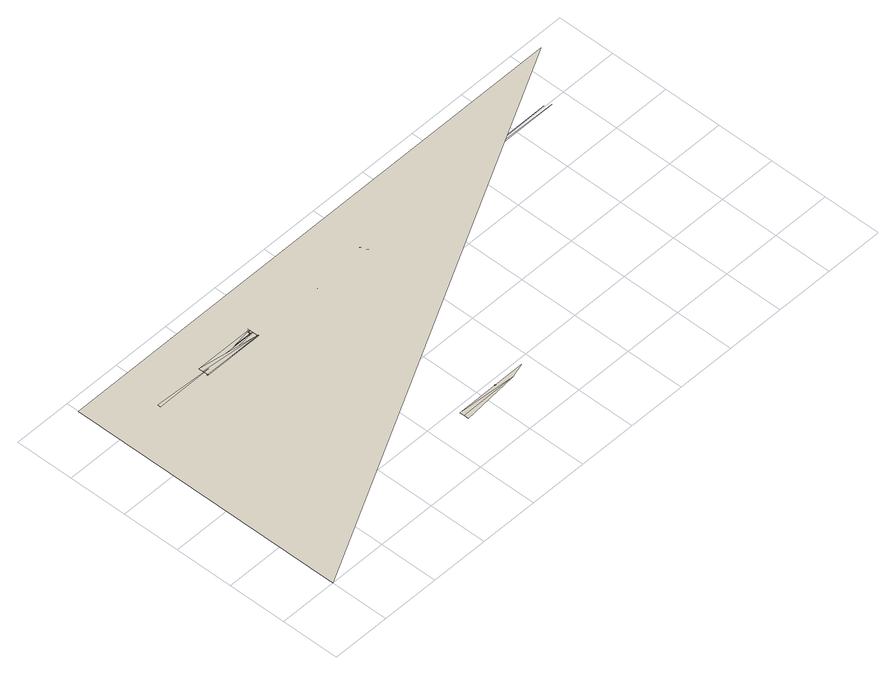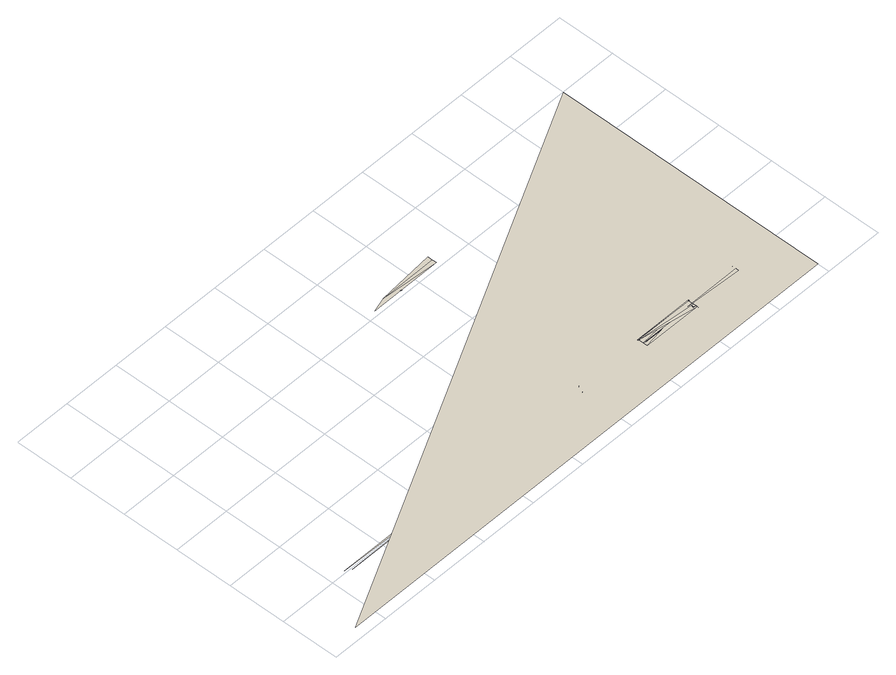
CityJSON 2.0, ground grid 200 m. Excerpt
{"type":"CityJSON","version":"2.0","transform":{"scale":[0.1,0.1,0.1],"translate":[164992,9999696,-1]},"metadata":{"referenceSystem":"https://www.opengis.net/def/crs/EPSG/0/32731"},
"CityObjects":{
"building1":{"type":"Building","attributes":{"properties":{"Pset_BuildingCommon":{"Reference":"Project Information","NumberOfStoreys":2},"Other":{"Category":"Project Information","Client Name":"Owner","Project Address":"Enter address here","Project Issue Date":"Issue Date","Project Name":"Project Name","Project Number":"Project Number","Project Status":"Project Status"}}},"children":["building1-1"],"geometry":[{"type":"MultiSurface","lod":"2.2","boundaries":[[[0,1,2]],[[3,1,4]],[[5,6,7]],[[8,6,0]],[[6,9,7]],[[10,8,6]],[[11,8,6]],[[12,10,6]],[[13,11,6]],[[14,15,16]],[[12,17,10]],[[18,19,17]],[[20,18,17]],[[21,15,18]],[[22,16,14]],[[6,8,9]],[[12,6,8]],[[20,17,19]],[[13,6,8]],[[21,14,15]],[[18,20,19]],[[23,22,24]],[[10,12,8]],[[22,14,24]],[[21,18,20]],[[12,17,19]],[[25,10,12]],[[11,13,8]],[[0,26,8]],[[27,28,29]],[[29,30,27]],[[28,30,29]],[[8,31,9]],[[32,33,34]],[[35,28,27]],[[30,28,35]],[[0,36,26]],[[37,38,39]],[[38,40,39]],[[27,41,42]],[[43,44,45]],[[35,46,30]],[[47,1,0]],[[2,48,0]],[[49,0,6]],[[1,47,4]],[[50,26,51]],[[0,52,36]],[[26,53,51]],[[54,36,26]],[[55,36,26]],[[56,54,26]],[[57,55,26]],[[58,59,60]],[[56,61,54]],[[62,63,61]],[[64,62,61]],[[65,59,62]],[[66,60,58]],[[67,68,66]]]}]},
"building1-1":{"type":"BuildingInstallation","attributes":{"name":"Windows_Sgl_Plain:1810x1210mm:286238","properties":{"Pset_WindowCommon":{"IsExternal":true,"Reference":"1810x1210mm","ThermalTransmittance":5.56},"Pset_ManufacturerTypeInformation":{"Manufacturer":"Revit"},"Constraints":{"Level":"Level: Ground Floor","Sill Height":900},"Dimensions":{"Area":3.53,"Volume":0.0885},"Identity Data":{"Mark":"3"},"Other":{"Host Id":"Basic Wall: Wall-Ext_102Bwk-75Ins-100LBlk-12P","Category":"Windows","Family":"Windows_Sgl_Plain: 1810x1210mm","Family and Type":"Windows_Sgl_Plain: 1810x1210mm","Type":"Windows_Sgl_Plain: 1810x1210mm","Type Id":"Windows_Sgl_Plain: 1810x1210mm","Head Height":2110},"Phasing":{"Phase Created":"New Construction"}}},"parents":["building1"],"geometry":[{"type":"MultiSurface","lod":"2.2","boundaries":[[[8,31,9]],[[6,9,7]],[[6,8,9]],[[5,6,7]],[[10,12,8]],[[10,8,6]],[[12,10,6]],[[12,6,8]],[[12,17,19]],[[12,10,17]],[[10,69,70]],[[10,70,71]],[[25,72,73]],[[25,73,69]],[[21,18,20]],[[21,15,18]],[[25,10,12]],[[25,69,10]],[[73,72,21]],[[73,21,15]],[[18,19,17]],[[18,20,19]],[[74,25,12]],[[75,74,12]],[[71,75,12]],[[71,12,10]],[[71,74,75]],[[71,70,74]],[[70,25,74]],[[70,69,25]],[[72,15,21]],[[72,73,15]],[[20,17,19]],[[20,18,17]],[[76,77,78]],[[76,79,77]],[[79,78,77]],[[79,76,78]],[[80,81,82]],[[80,82,83]],[[22,16,14]],[[22,14,24]],[[23,84,22]],[[23,22,24]],[[85,86,87]],[[85,87,88]],[[89,90,86]],[[85,89,86]],[[91,80,92]],[[91,81,80]],[[81,80,83]],[[81,83,82]],[[82,73,72]],[[82,83,73]],[[14,15,16]],[[21,15,14]],[[84,23,24]],[[84,24,22]],[[23,77,78]],[[23,78,84]],[[77,23,84]],[[77,84,78]],[[88,79,76]],[[88,76,87]],[[79,88,87]],[[79,87,76]],[[86,85,88]],[[86,88,87]],[[89,90,92]],[[91,89,92]],[[91,92,90]],[[91,90,89]]]}]}
},
"vertices":[
[1675,7920,10],[1675,8044,10],[1675,8241,10],[1675,8143,10],[3621,8044,10],[3430,7920,10],[3458,7920,10],[3430,7892,10],[5475,7920,10],[5503,7892,10],[3458,8094,10],[3458,8241,10],[5475,8094,10],[5475,8241,10],[5397,8114,10],[3503,8114,10],[3536,8114,10],[3525,8094,10],[3525,8114,10],[5408,8094,10],[5408,8114,10],[5431,8114,10],[3547,8129,10],[5386,8146,10],[5386,8129,10],[5475,8186,10],[7913,7920,10],[7135,1500,10],[7135,1660,10],[7135,1696,10],[7135,1821,10],[5503,7920,10],[4,9594,10],[4,1,10],[18800,9593,10],[9122,1665,10],[9930,7920,10],[8583,1458,10],[8583,1539,10],[8583,1648,10],[8583,1556,10],[8583,1500,10],[10181,1500,10],[8583,1821,10],[8555,1821,10],[8555,1849,10],[9630,1821,10],[17240,8044,10],[17437,7920,10],[17240,7920,10],[7885,7920,10],[7885,7892,10],[13625,7920,10],[9958,7892,10],[7913,8094,10],[7913,8241,10],[9930,8094,10],[9930,8241,10],[9852,8114,10],[7958,8114,10],[7991,8114,10],[7980,8094,10],[7980,8114,10],[9863,8094,10],[9863,8114,10],[9885,8114,10],[8002,8129,10],[8002,8146,10],[9841,8129,10],
[3458,8186,10],[3458,8202,10],[3458,8282,10],[5431,8186,10],[3503,8186,10],[5475,8202,10],[5475,8282,10],[3536,8172,10],[5397,8146,10],[3536,8146,10],[5397,8172,10],[3492,8191,10],[5442,8191,10],[5442,8186,10],[3492,8186,10],[3547,8146,10],[5386,8191,10],[3547,8191,10],[3547,8172,10],[5386,8172,10],[5406,8198,10],[3528,8198,10],[5429,8198,10],[3504,8198,10]
]}
